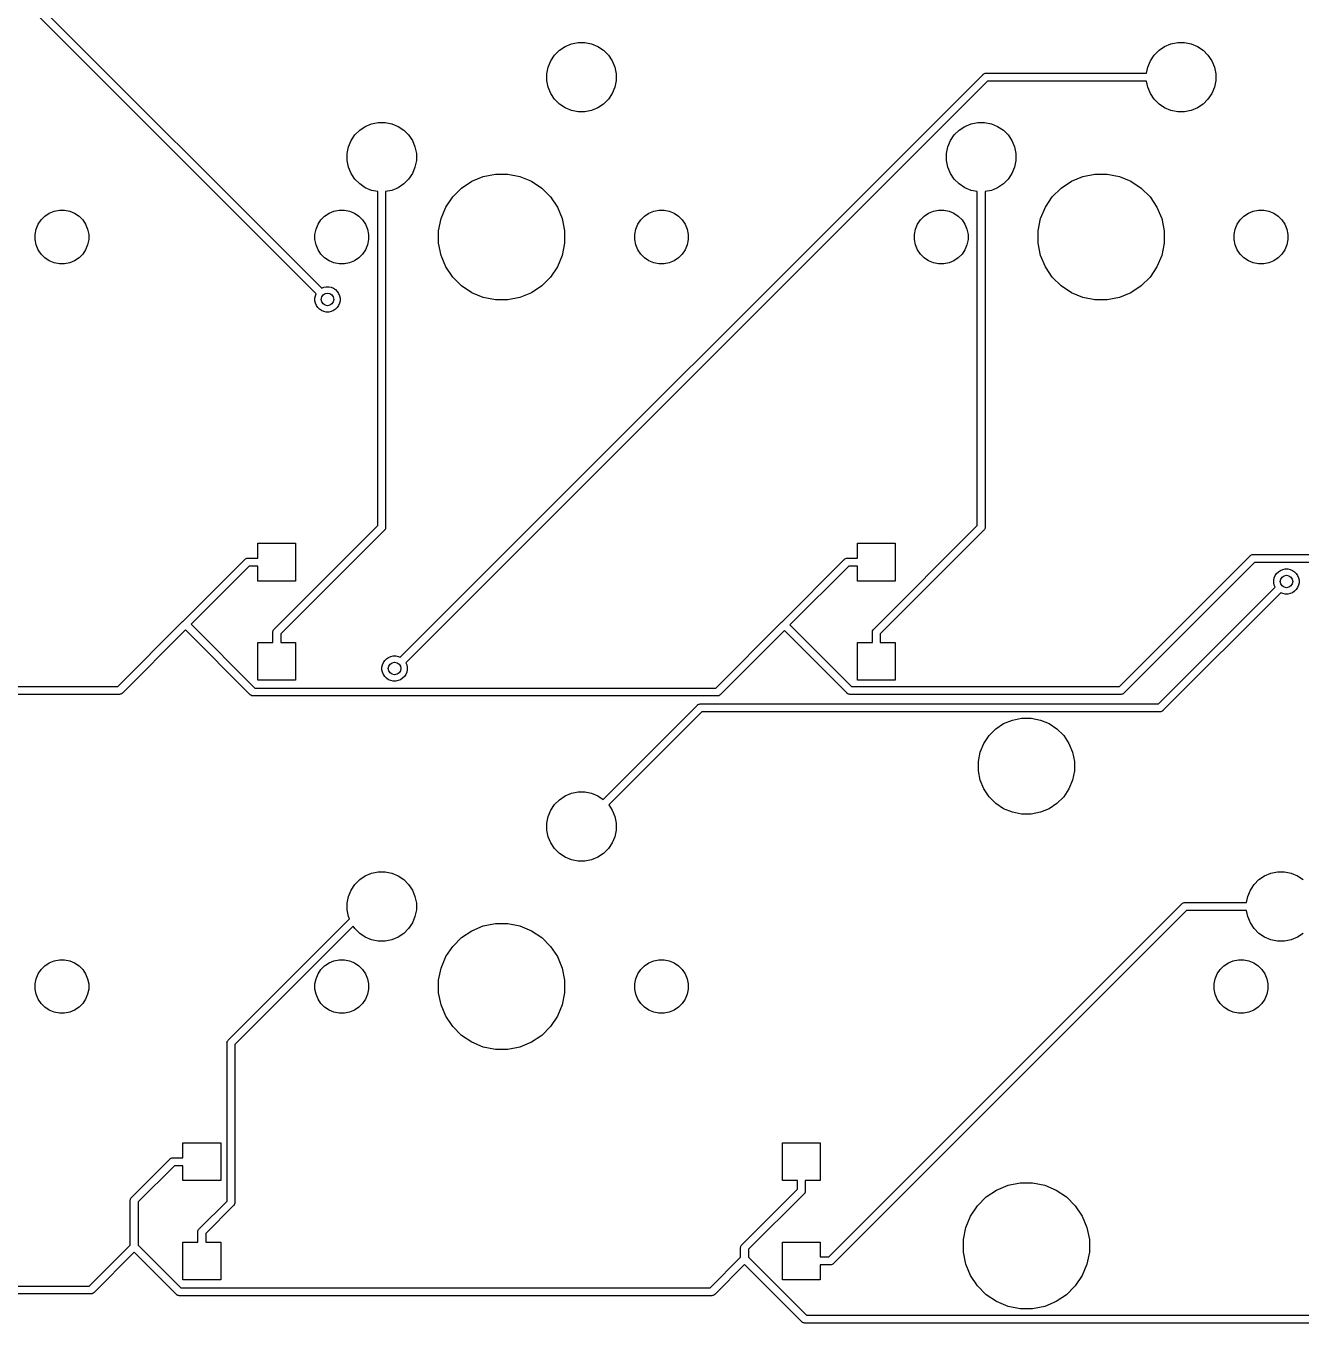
# Model space of a CAD drawing. Extents: x 0.4 to 23, y -16.1 to -0.4.
# Drawn here: x 10.186 to 11.781, y -2.859 to -1.236 of the extents above; entities that cross this region are included whole.
import ezdxf

# ---------------------------------------------------------------- set-up
doc = ezdxf.new("R2010")
doc.units = 0
doc.header["$MEASUREMENT"] = 0
doc.layers.add('BLACK', color=7, linetype='CONTINUOUS')

msp = doc.modelspace()

# ---------------------------------------------------------------- linework, layer by layer
at = {"layer": 'BLACK', "linetype": 'CONTINUOUS'}
for p, q in [((10.1602, -1.16789), (10.5563, -1.564)), ((10.5494, -1.57095), (10.1545, -1.17612)), ((10.8537, -1.26636), (10.8607, -1.26162)), ((10.8607, -1.26162), (10.8686, -1.25836)), ((10.8686, -1.25836), (10.877, -1.25669)), ((10.877, -1.25669), (10.8855, -1.25669)), ((10.8855, -1.25669), (10.8939, -1.25836)), ((10.8939, -1.25836), (10.9018, -1.26162)), ((10.9018, -1.26162), (10.9089, -1.26636)), ((11.6037, -1.26636), (11.6107, -1.26162)), ((11.6107, -1.26162), (11.6186, -1.25836)), ((11.6186, -1.25836), (11.627, -1.25669)), ((11.627, -1.25669), (11.6355, -1.25669)), ((11.6355, -1.25669), (11.6439, -1.25836)), ((11.6439, -1.25836), (11.6518, -1.26162)), ((11.6518, -1.26162), (11.6589, -1.26636)), ((10.8396, -1.28737), (10.8429, -1.27949)), ((10.8429, -1.27949), (10.8476, -1.27239)), ((10.8476, -1.27239), (10.8537, -1.26636)), ((10.9089, -1.26636), (10.9149, -1.27239)), ((10.9149, -1.27239), (10.9196, -1.27949)), ((10.9196, -1.27949), (10.9229, -1.28737)), ((11.5896, -1.28737), (11.5929, -1.27949)), ((11.5929, -1.27949), (11.5976, -1.27239)), ((11.5976, -1.27239), (11.6037, -1.26636)), ((11.6589, -1.26636), (11.6649, -1.27239)), ((11.6649, -1.27239), (11.6696, -1.27949)), ((11.6696, -1.27949), (11.6729, -1.28737)), ((10.6545, -2.02567), (11.3835, -1.29669)), ((10.838, -1.29573), (10.8396, -1.28737)), ((10.838, -1.30427), (10.838, -1.29573)), ((10.9229, -1.28737), (10.9246, -1.29573)), ((10.9246, -1.29573), (10.9246, -1.30427)), ((11.3835, -1.29669), (11.3836, -1.2965)), ((11.3836, -1.2965), (11.3838, -1.29635)), ((11.3838, -1.29635), (11.3844, -1.29589)), ((11.3844, -1.29589), (11.3852, -1.29543)), ((11.3852, -1.29543), (11.3862, -1.29515)), ((11.3862, -1.29515), (11.3869, -1.29508)), ((11.3869, -1.29508), (11.3871, -1.29506)), ((11.3869, -1.29508), (11.3869, -1.29508)), ((11.3871, -1.29506), (11.3874, -1.29508)), ((11.3874, -1.29508), (11.5881, -1.29508)), ((11.5881, -1.29508), (11.5896, -1.28737)), ((11.6729, -1.28737), (11.6746, -1.29573)), ((11.6746, -1.29573), (11.6746, -1.30427)), ((11.3892, -1.30492), (10.6614, -2.03263)), ((10.8396, -1.31263), (10.838, -1.30427)), ((10.8429, -1.32051), (10.8396, -1.31263)), ((10.9229, -1.31263), (10.9196, -1.32051)), ((10.9246, -1.30427), (10.9229, -1.31263)), ((11.5881, -1.30492), (11.3892, -1.30492)), ((11.5896, -1.31263), (11.5881, -1.30492)), ((11.5929, -1.32051), (11.5896, -1.31263)), ((11.6729, -1.31263), (11.6696, -1.32051)), ((11.6746, -1.30427), (11.6729, -1.31263)), ((10.8476, -1.32761), (10.8429, -1.32051)), ((10.8537, -1.33364), (10.8476, -1.32761)), ((10.9149, -1.32761), (10.9089, -1.33364)), ((10.9196, -1.32051), (10.9149, -1.32761)), ((11.5976, -1.32761), (11.5929, -1.32051)), ((11.6037, -1.33364), (11.5976, -1.32761)), ((11.6649, -1.32761), (11.6589, -1.33364)), ((11.6696, -1.32051), (11.6649, -1.32761)), ((10.8607, -1.33838), (10.8537, -1.33364)), ((10.8686, -1.34164), (10.8607, -1.33838)), ((10.877, -1.34331), (10.8686, -1.34164)), ((10.8855, -1.34331), (10.877, -1.34331)), ((10.8939, -1.34164), (10.8855, -1.34331)), ((10.9018, -1.33838), (10.8939, -1.34164)), ((10.9089, -1.33364), (10.9018, -1.33838)), ((11.6107, -1.33838), (11.6037, -1.33364)), ((11.6186, -1.34164), (11.6107, -1.33838)), ((11.627, -1.34331), (11.6186, -1.34164)), ((11.6355, -1.34331), (11.627, -1.34331)), ((11.6439, -1.34164), (11.6355, -1.34331)), ((11.6518, -1.33838), (11.6439, -1.34164)), ((11.6589, -1.33364), (11.6518, -1.33838)), ((10.6037, -1.36636), (10.6107, -1.36162)), ((10.6107, -1.36162), (10.6186, -1.35836)), ((10.6186, -1.35836), (10.627, -1.35669)), ((10.627, -1.35669), (10.6355, -1.35669)), ((10.6355, -1.35669), (10.6439, -1.35836)), ((10.6439, -1.35836), (10.6518, -1.36162)), ((10.6518, -1.36162), (10.6589, -1.36636)), ((11.3537, -1.36636), (11.3607, -1.36162)), ((11.3607, -1.36162), (11.3686, -1.35836)), ((11.3686, -1.35836), (11.377, -1.35669)), ((11.377, -1.35669), (11.3855, -1.35669)), ((11.3855, -1.35669), (11.3939, -1.35836)), ((11.3939, -1.35836), (11.4018, -1.36162)), ((11.4018, -1.36162), (11.4089, -1.36636)), ((10.5929, -1.37949), (10.5976, -1.37239)), ((10.5976, -1.37239), (10.6037, -1.36636)), ((10.6589, -1.36636), (10.6649, -1.37239)), ((10.6649, -1.37239), (10.6696, -1.37949)), ((11.3429, -1.37949), (11.3476, -1.37239)), ((11.3476, -1.37239), (11.3537, -1.36636)), ((11.4089, -1.36636), (11.4149, -1.37239)), ((11.4149, -1.37239), (11.4196, -1.37949)), ((10.588, -1.39573), (10.5896, -1.38737)), ((10.5896, -1.38737), (10.5929, -1.37949)), ((10.6696, -1.37949), (10.6729, -1.38737)), ((10.6729, -1.38737), (10.6746, -1.39573)), ((11.338, -1.39573), (11.3396, -1.38737)), ((11.3396, -1.38737), (11.3429, -1.37949)), ((11.4196, -1.37949), (11.4229, -1.38737)), ((11.4229, -1.38737), (11.4246, -1.39573)), ((10.588, -1.40427), (10.588, -1.39573)), ((10.5896, -1.41263), (10.588, -1.40427)), ((10.6746, -1.40427), (10.6729, -1.41263)), ((10.6746, -1.39573), (10.6746, -1.40427)), ((11.338, -1.40427), (11.338, -1.39573)), ((11.3396, -1.41263), (11.338, -1.40427)), ((11.4246, -1.40427), (11.4229, -1.41263)), ((11.4246, -1.39573), (11.4246, -1.40427)), ((10.5929, -1.42051), (10.5896, -1.41263)), ((10.5976, -1.42761), (10.5929, -1.42051)), ((10.6037, -1.43364), (10.5976, -1.42761)), ((10.6649, -1.42761), (10.6589, -1.43364)), ((10.6696, -1.42051), (10.6649, -1.42761)), ((10.6729, -1.41263), (10.6696, -1.42051)), ((10.744, -1.43022), (10.7583, -1.42429)), ((10.7583, -1.42429), (10.7735, -1.42126)), ((10.7735, -1.42126), (10.789, -1.42126)), ((10.789, -1.42126), (10.8042, -1.42429)), ((10.8042, -1.42429), (10.8186, -1.43022)), ((11.3429, -1.42051), (11.3396, -1.41263)), ((11.3476, -1.42761), (11.3429, -1.42051)), ((11.3537, -1.43364), (11.3476, -1.42761)), ((11.4149, -1.42761), (11.4089, -1.43364)), ((11.4196, -1.42051), (11.4149, -1.42761)), ((11.4229, -1.41263), (11.4196, -1.42051)), ((11.494, -1.43022), (11.5083, -1.42429)), ((11.5083, -1.42429), (11.5235, -1.42126)), ((11.5235, -1.42126), (11.539, -1.42126)), ((11.539, -1.42126), (11.5542, -1.42429)), ((11.5542, -1.42429), (11.5686, -1.43022)), ((10.6107, -1.43838), (10.6037, -1.43364)), ((10.6186, -1.44164), (10.6107, -1.43838)), ((10.6263, -1.44318), (10.6186, -1.44164)), ((10.6263, -1.86103), (10.6263, -1.44318)), ((10.6439, -1.44164), (10.6362, -1.44318)), ((10.6362, -1.44318), (10.6362, -1.86283)), ((10.6518, -1.43838), (10.6439, -1.44164)), ((10.6589, -1.43364), (10.6518, -1.43838)), ((10.7201, -1.44981), (10.7311, -1.43884)), ((10.7311, -1.43884), (10.744, -1.43022)), ((10.8186, -1.43022), (10.8315, -1.43884)), ((10.8315, -1.43884), (10.8424, -1.44981)), ((11.3607, -1.43838), (11.3537, -1.43364)), ((11.3686, -1.44164), (11.3607, -1.43838)), ((11.3763, -1.44318), (11.3686, -1.44164)), ((11.3763, -1.86103), (11.3763, -1.44318)), ((11.3939, -1.44164), (11.3862, -1.44318)), ((11.3862, -1.44318), (11.3862, -1.86283)), ((11.4018, -1.43838), (11.3939, -1.44164)), ((11.4089, -1.43364), (11.4018, -1.43838)), ((11.4701, -1.44981), (11.4811, -1.43884)), ((11.4811, -1.43884), (11.494, -1.43022)), ((11.5686, -1.43022), (11.5815, -1.43884)), ((11.5815, -1.43884), (11.5924, -1.44981)), ((10.7115, -1.4627), (10.7201, -1.44981)), ((10.8424, -1.44981), (10.851, -1.4627)), ((11.4615, -1.4627), (11.4701, -1.44981)), ((11.5924, -1.44981), (11.601, -1.4627)), ((10.2053, -1.47867), (10.2099, -1.47401)), ((10.2099, -1.47401), (10.2154, -1.47034)), ((10.2154, -1.47034), (10.2215, -1.46782)), ((10.2215, -1.46782), (10.228, -1.46654)), ((10.228, -1.46654), (10.2346, -1.46654)), ((10.2346, -1.46654), (10.241, -1.46782)), ((10.241, -1.46782), (10.2471, -1.47034)), ((10.2471, -1.47034), (10.2526, -1.47401)), ((10.2526, -1.47401), (10.2573, -1.47867)), ((10.5553, -1.47867), (10.5599, -1.47401)), ((10.5599, -1.47401), (10.5654, -1.47034)), ((10.5654, -1.47034), (10.5715, -1.46782)), ((10.5715, -1.46782), (10.578, -1.46654)), ((10.578, -1.46654), (10.5846, -1.46654)), ((10.5846, -1.46654), (10.591, -1.46782)), ((10.591, -1.46782), (10.5971, -1.47034)), ((10.5971, -1.47034), (10.6026, -1.47401)), ((10.6026, -1.47401), (10.6073, -1.47867)), ((10.7055, -1.47703), (10.7115, -1.4627)), ((10.851, -1.4627), (10.857, -1.47703)), ((10.9553, -1.47867), (10.9599, -1.47401)), ((10.9599, -1.47401), (10.9654, -1.47034)), ((10.9654, -1.47034), (10.9715, -1.46782)), ((10.9715, -1.46782), (10.978, -1.46654)), ((10.978, -1.46654), (10.9846, -1.46654)), ((10.9846, -1.46654), (10.991, -1.46782)), ((10.991, -1.46782), (10.9971, -1.47034)), ((10.9971, -1.47034), (11.0026, -1.47401)), ((11.0026, -1.47401), (11.0073, -1.47867)), ((11.3053, -1.47867), (11.3099, -1.47401)), ((11.3099, -1.47401), (11.3154, -1.47034)), ((11.3154, -1.47034), (11.3215, -1.46782)), ((11.3215, -1.46782), (11.328, -1.46654)), ((11.328, -1.46654), (11.3346, -1.46654)), ((11.3346, -1.46654), (11.341, -1.46782)), ((11.341, -1.46782), (11.3471, -1.47034)), ((11.3471, -1.47034), (11.3526, -1.47401)), ((11.3526, -1.47401), (11.3573, -1.47867)), ((11.4555, -1.47703), (11.4615, -1.4627)), ((11.601, -1.4627), (11.607, -1.47703)), ((11.7053, -1.47867), (11.7099, -1.47401)), ((11.7099, -1.47401), (11.7154, -1.47034)), ((11.7154, -1.47034), (11.7215, -1.46782)), ((11.7215, -1.46782), (11.728, -1.46654)), ((11.728, -1.46654), (11.7346, -1.46654)), ((11.7346, -1.46654), (11.741, -1.46782)), ((11.741, -1.46782), (11.7471, -1.47034)), ((11.7471, -1.47034), (11.7526, -1.47401)), ((11.7526, -1.47401), (11.7573, -1.47867)), ((10.1978, -1.4967), (10.1991, -1.49024)), ((10.1991, -1.49024), (10.2016, -1.48415)), ((10.2016, -1.48415), (10.2053, -1.47867)), ((10.2573, -1.47867), (10.2609, -1.48415)), ((10.2609, -1.48415), (10.2634, -1.49024)), ((10.2634, -1.49024), (10.2647, -1.4967)), ((10.5478, -1.4967), (10.5491, -1.49024)), ((10.5491, -1.49024), (10.5516, -1.48415)), ((10.5516, -1.48415), (10.5553, -1.47867)), ((10.6073, -1.47867), (10.6109, -1.48415)), ((10.6109, -1.48415), (10.6134, -1.49024)), ((10.6134, -1.49024), (10.6147, -1.4967)), ((10.7025, -1.49224), (10.7055, -1.47703)), ((10.7025, -1.50776), (10.7025, -1.49224)), ((10.857, -1.47703), (10.86, -1.49224)), ((10.86, -1.49224), (10.86, -1.50776)), ((10.9478, -1.4967), (10.9491, -1.49024)), ((10.9491, -1.49024), (10.9516, -1.48415)), ((10.9516, -1.48415), (10.9553, -1.47867)), ((11.0073, -1.47867), (11.0109, -1.48415)), ((11.0109, -1.48415), (11.0134, -1.49024)), ((11.0134, -1.49024), (11.0147, -1.4967)), ((11.2978, -1.4967), (11.2991, -1.49024)), ((11.2991, -1.49024), (11.3016, -1.48415)), ((11.3016, -1.48415), (11.3053, -1.47867)), ((11.3573, -1.47867), (11.3609, -1.48415)), ((11.3609, -1.48415), (11.3634, -1.49024)), ((11.3634, -1.49024), (11.3647, -1.4967)), ((11.4525, -1.49224), (11.4555, -1.47703)), ((11.4525, -1.50776), (11.4525, -1.49224)), ((11.607, -1.47703), (11.61, -1.49224)), ((11.61, -1.49224), (11.61, -1.50776)), ((11.6978, -1.4967), (11.6991, -1.49024)), ((11.6991, -1.49024), (11.7016, -1.48415)), ((11.7016, -1.48415), (11.7053, -1.47867)), ((11.7573, -1.47867), (11.7609, -1.48415)), ((11.7609, -1.48415), (11.7634, -1.49024)), ((11.7634, -1.49024), (11.7647, -1.4967)), ((10.1978, -1.5033), (10.1978, -1.4967)), ((10.1991, -1.50976), (10.1978, -1.5033)), ((10.2647, -1.5033), (10.2634, -1.50976)), ((10.2647, -1.4967), (10.2647, -1.5033)), ((10.5478, -1.5033), (10.5478, -1.4967)), ((10.5491, -1.50976), (10.5478, -1.5033)), ((10.6147, -1.5033), (10.6134, -1.50976)), ((10.6147, -1.4967), (10.6147, -1.5033)), ((10.7055, -1.52297), (10.7025, -1.50776)), ((10.86, -1.50776), (10.857, -1.52297)), ((10.9478, -1.5033), (10.9478, -1.4967)), ((10.9491, -1.50976), (10.9478, -1.5033)), ((11.0147, -1.5033), (11.0134, -1.50976)), ((11.0147, -1.4967), (11.0147, -1.5033)), ((11.2978, -1.5033), (11.2978, -1.4967)), ((11.2991, -1.50976), (11.2978, -1.5033)), ((11.3647, -1.5033), (11.3634, -1.50976)), ((11.3647, -1.4967), (11.3647, -1.5033)), ((11.4555, -1.52297), (11.4525, -1.50776)), ((11.61, -1.50776), (11.607, -1.52297)), ((11.6978, -1.5033), (11.6978, -1.4967)), ((11.6991, -1.50976), (11.6978, -1.5033)), ((11.7647, -1.5033), (11.7634, -1.50976)), ((11.7647, -1.4967), (11.7647, -1.5033)), ((10.2016, -1.51585), (10.1991, -1.50976)), ((10.2053, -1.52133), (10.2016, -1.51585)), ((10.2099, -1.52599), (10.2053, -1.52133)), ((10.2573, -1.52133), (10.2526, -1.52599)), ((10.2609, -1.51585), (10.2573, -1.52133)), ((10.2634, -1.50976), (10.2609, -1.51585)), ((10.5516, -1.51585), (10.5491, -1.50976)), ((10.5553, -1.52133), (10.5516, -1.51585)), ((10.5599, -1.52599), (10.5553, -1.52133)), ((10.6073, -1.52133), (10.6026, -1.52599)), ((10.6109, -1.51585), (10.6073, -1.52133)), ((10.6134, -1.50976), (10.6109, -1.51585)), ((10.7115, -1.5373), (10.7055, -1.52297)), ((10.857, -1.52297), (10.851, -1.5373)), ((10.9516, -1.51585), (10.9491, -1.50976)), ((10.9553, -1.52133), (10.9516, -1.51585)), ((10.9599, -1.52599), (10.9553, -1.52133)), ((11.0073, -1.52133), (11.0026, -1.52599)), ((11.0109, -1.51585), (11.0073, -1.52133)), ((11.0134, -1.50976), (11.0109, -1.51585)), ((11.3016, -1.51585), (11.2991, -1.50976)), ((11.3053, -1.52133), (11.3016, -1.51585)), ((11.3099, -1.52599), (11.3053, -1.52133)), ((11.3573, -1.52133), (11.3526, -1.52599)), ((11.3609, -1.51585), (11.3573, -1.52133)), ((11.3634, -1.50976), (11.3609, -1.51585)), ((11.4615, -1.5373), (11.4555, -1.52297)), ((11.607, -1.52297), (11.601, -1.5373)), ((11.7016, -1.51585), (11.6991, -1.50976)), ((11.7053, -1.52133), (11.7016, -1.51585)), ((11.7099, -1.52599), (11.7053, -1.52133)), ((11.7573, -1.52133), (11.7526, -1.52599)), ((11.7609, -1.51585), (11.7573, -1.52133)), ((11.7634, -1.50976), (11.7609, -1.51585)), ((10.2154, -1.52966), (10.2099, -1.52599)), ((10.2215, -1.53218), (10.2154, -1.52966)), ((10.228, -1.53346), (10.2215, -1.53218)), ((10.2346, -1.53346), (10.228, -1.53346)), ((10.241, -1.53218), (10.2346, -1.53346)), ((10.2471, -1.52966), (10.241, -1.53218)), ((10.2526, -1.52599), (10.2471, -1.52966)), ((10.5654, -1.52966), (10.5599, -1.52599)), ((10.5715, -1.53218), (10.5654, -1.52966)), ((10.578, -1.53346), (10.5715, -1.53218)), ((10.5846, -1.53346), (10.578, -1.53346)), ((10.591, -1.53218), (10.5846, -1.53346)), ((10.5971, -1.52966), (10.591, -1.53218)), ((10.6026, -1.52599), (10.5971, -1.52966)), ((10.7201, -1.55019), (10.7115, -1.5373)), ((10.851, -1.5373), (10.8424, -1.55019)), ((10.9654, -1.52966), (10.9599, -1.52599)), ((10.9715, -1.53218), (10.9654, -1.52966)), ((10.978, -1.53346), (10.9715, -1.53218)), ((10.9846, -1.53346), (10.978, -1.53346)), ((10.991, -1.53218), (10.9846, -1.53346)), ((10.9971, -1.52966), (10.991, -1.53218)), ((11.0026, -1.52599), (10.9971, -1.52966)), ((11.3154, -1.52966), (11.3099, -1.52599)), ((11.3215, -1.53218), (11.3154, -1.52966)), ((11.328, -1.53346), (11.3215, -1.53218)), ((11.3346, -1.53346), (11.328, -1.53346)), ((11.341, -1.53218), (11.3346, -1.53346)), ((11.3471, -1.52966), (11.341, -1.53218)), ((11.3526, -1.52599), (11.3471, -1.52966)), ((11.4701, -1.55019), (11.4615, -1.5373)), ((11.601, -1.5373), (11.5924, -1.55019)), ((11.7154, -1.52966), (11.7099, -1.52599)), ((11.7215, -1.53218), (11.7154, -1.52966)), ((11.728, -1.53346), (11.7215, -1.53218)), ((11.7346, -1.53346), (11.728, -1.53346)), ((11.741, -1.53218), (11.7346, -1.53346)), ((11.7471, -1.52966), (11.741, -1.53218)), ((11.7526, -1.52599), (11.7471, -1.52966)), ((10.7311, -1.56116), (10.7201, -1.55019)), ((10.8424, -1.55019), (10.8315, -1.56116)), ((11.4811, -1.56116), (11.4701, -1.55019)), ((11.5924, -1.55019), (11.5815, -1.56116)), ((10.5477, -1.57654), (10.5483, -1.57349)), ((10.5483, -1.57349), (10.5494, -1.57095)), ((10.5563, -1.564), (10.5589, -1.56294)), ((10.5589, -1.56294), (10.5619, -1.56234)), ((10.5619, -1.56234), (10.565, -1.56234)), ((10.565, -1.56234), (10.568, -1.56294)), ((10.568, -1.56294), (10.5709, -1.56413)), ((10.5709, -1.56413), (10.5735, -1.56585)), ((10.5735, -1.56585), (10.5757, -1.56805)), ((10.5757, -1.56805), (10.5774, -1.57063)), ((10.5774, -1.57063), (10.5786, -1.57349)), ((10.5786, -1.57349), (10.5792, -1.57654)), ((10.744, -1.56978), (10.7311, -1.56116)), ((10.7583, -1.57571), (10.744, -1.56978)), ((10.8186, -1.56978), (10.8042, -1.57571)), ((10.8315, -1.56116), (10.8186, -1.56978)), ((11.494, -1.56978), (11.4811, -1.56116)), ((11.5083, -1.57571), (11.494, -1.56978)), ((11.5686, -1.56978), (11.5542, -1.57571)), ((11.5815, -1.56116), (11.5686, -1.56978)), ((10.5477, -1.57964), (10.5477, -1.57654)), ((10.5483, -1.58268), (10.5477, -1.57964)), ((10.5495, -1.58555), (10.5483, -1.58268)), ((10.5512, -1.58813), (10.5495, -1.58555)), ((10.5534, -1.59032), (10.5512, -1.58813)), ((10.5757, -1.58813), (10.5735, -1.59032)), ((10.5774, -1.58555), (10.5757, -1.58813)), ((10.5786, -1.58268), (10.5774, -1.58555)), ((10.5792, -1.57964), (10.5786, -1.58268)), ((10.5792, -1.57654), (10.5792, -1.57964)), ((10.7735, -1.57874), (10.7583, -1.57571)), ((10.789, -1.57874), (10.7735, -1.57874)), ((10.8042, -1.57571), (10.789, -1.57874)), ((11.5235, -1.57874), (11.5083, -1.57571)), ((11.539, -1.57874), (11.5235, -1.57874)), ((11.5542, -1.57571), (11.539, -1.57874)), ((10.556, -1.59204), (10.5534, -1.59032)), ((10.5589, -1.59323), (10.556, -1.59204)), ((10.5619, -1.59383), (10.5589, -1.59323)), ((10.565, -1.59383), (10.5619, -1.59383)), ((10.568, -1.59323), (10.565, -1.59383)), ((10.5709, -1.59204), (10.568, -1.59323)), ((10.5735, -1.59032), (10.5709, -1.59204)), ((10.4967, -1.99068), (10.6263, -1.86103)), ((10.6354, -1.86581), (10.6349, -1.86638)), ((10.6358, -1.86496), (10.6354, -1.86581)), ((10.6359, -1.86487), (10.6358, -1.86496)), ((10.6361, -1.86403), (10.6359, -1.86487)), ((10.6362, -1.86331), (10.6361, -1.86403)), ((10.6362, -1.86283), (10.6362, -1.86307)), ((10.6362, -1.86307), (10.6362, -1.86331)), ((10.6362, -1.86331), (10.6362, -1.86331)), ((11.2467, -1.99068), (11.3763, -1.86103)), ((11.3854, -1.86581), (11.3849, -1.86638)), ((11.3858, -1.86496), (11.3854, -1.86581)), ((11.3859, -1.86487), (11.3858, -1.86496)), ((11.3861, -1.86403), (11.3859, -1.86487)), ((11.3862, -1.86331), (11.3861, -1.86403)), ((11.3862, -1.86283), (11.3862, -1.86307)), ((11.3862, -1.86307), (11.3862, -1.86331)), ((11.3862, -1.86331), (11.3862, -1.86331)), ((10.6346, -1.86672), (10.5049, -1.99637)), ((10.6348, -1.86656), (10.6346, -1.86672)), ((10.6349, -1.86638), (10.6348, -1.86656)), ((11.3846, -1.86672), (11.2549, -1.99637)), ((11.3848, -1.86656), (11.3846, -1.86672)), ((11.3849, -1.86638), (11.3848, -1.86656)), ((10.4764, -1.90182), (10.4764, -1.88312)), ((10.4764, -1.88312), (10.5236, -1.88312)), ((10.5236, -1.88312), (10.5236, -1.93036)), ((11.2264, -1.90182), (11.2264, -1.88312)), ((11.2264, -1.88312), (11.2736, -1.88312)), ((11.2736, -1.88312), (11.2736, -1.93036)), ((11.7179, -1.8984), (11.7185, -1.89794)), ((11.7185, -1.89794), (11.7194, -1.89748)), ((11.7185, -1.89794), (11.7185, -1.89794)), ((11.7185, -1.89794), (11.7185, -1.89794)), ((11.7194, -1.89748), (11.7203, -1.8972)), ((11.7203, -1.8972), (11.721, -1.89713)), ((11.721, -1.89713), (11.7212, -1.8971)), ((11.721, -1.89713), (11.721, -1.89713)), ((11.7212, -1.8971), (11.7215, -1.89713)), ((11.7215, -1.89713), (11.9586, -1.89713)), ((10.3825, -1.98081), (10.4599, -1.90343)), ((10.4656, -1.91166), (10.3928, -1.98446)), ((10.4599, -1.90343), (10.4601, -1.90324)), ((10.4601, -1.90324), (10.4603, -1.90309)), ((10.4603, -1.90309), (10.4608, -1.90263)), ((10.4603, -1.90309), (10.4603, -1.90309)), ((10.4608, -1.90263), (10.4617, -1.90217)), ((10.4617, -1.90217), (10.4626, -1.90189)), ((10.4626, -1.90189), (10.4633, -1.90182)), ((10.4633, -1.90182), (10.4636, -1.9018)), ((10.4633, -1.90182), (10.4633, -1.90182)), ((10.4636, -1.9018), (10.4638, -1.90182)), ((10.4638, -1.90182), (10.4764, -1.90182)), ((10.4764, -1.91166), (10.4656, -1.91166)), ((10.4764, -1.93036), (10.4764, -1.91166)), ((11.1318, -1.9816), (11.2099, -1.90343)), ((11.2156, -1.91166), (11.142, -1.98525)), ((11.2099, -1.90343), (11.2101, -1.90324)), ((11.2101, -1.90324), (11.2103, -1.90309)), ((11.2103, -1.90309), (11.2108, -1.90263)), ((11.2103, -1.90309), (11.2103, -1.90309)), ((11.2108, -1.90263), (11.2117, -1.90217)), ((11.2108, -1.90263), (11.2108, -1.90263)), ((11.2108, -1.90263), (11.2108, -1.90263)), ((11.2117, -1.90217), (11.2126, -1.90189)), ((11.2126, -1.90189), (11.2133, -1.90182)), ((11.2133, -1.90182), (11.2136, -1.9018)), ((11.2133, -1.90182), (11.2133, -1.90182)), ((11.2136, -1.9018), (11.2138, -1.90182)), ((11.2138, -1.90182), (11.2264, -1.90182)), ((11.2264, -1.91166), (11.2156, -1.91166)), ((11.2264, -1.93036), (11.2264, -1.91166)), ((11.5541, -2.06227), (11.7176, -1.89874)), ((11.7233, -1.90697), (11.5598, -2.0705)), ((11.7176, -1.89874), (11.7178, -1.89855)), ((11.7178, -1.89855), (11.7179, -1.8984)), ((11.7179, -1.8984), (11.7179, -1.8984)), ((11.9568, -1.90697), (11.7233, -1.90697)), ((10.5236, -1.93036), (10.4764, -1.93036)), ((11.2736, -1.93036), (11.2264, -1.93036)), ((11.7473, -1.92941), (11.7479, -1.92637)), ((11.7473, -1.93252), (11.7473, -1.92941)), ((11.7479, -1.92637), (11.7491, -1.92351)), ((11.7491, -1.92351), (11.7508, -1.92093)), ((11.7508, -1.92093), (11.753, -1.91873)), ((11.753, -1.91873), (11.7556, -1.91701)), ((11.7556, -1.91701), (11.7585, -1.91582)), ((11.7585, -1.91582), (11.7615, -1.91522)), ((11.7615, -1.91522), (11.7646, -1.91522)), ((11.7646, -1.91522), (11.7677, -1.91582)), ((11.7677, -1.91582), (11.7705, -1.91701)), ((11.7705, -1.91701), (11.7731, -1.91873)), ((11.7731, -1.91873), (11.7753, -1.92093)), ((11.7753, -1.92093), (11.777, -1.92351)), ((11.777, -1.92351), (11.7782, -1.92637)), ((11.7782, -1.92637), (11.7788, -1.92941)), ((11.7788, -1.92941), (11.7788, -1.93252)), ((11.6029, -2.08414), (11.749, -1.9381)), ((11.7559, -1.94506), (11.6086, -2.09237)), ((11.7479, -1.93556), (11.7473, -1.93252)), ((11.749, -1.9381), (11.7479, -1.93556)), ((11.7585, -1.94611), (11.7559, -1.94506)), ((11.7615, -1.94671), (11.7585, -1.94611)), ((11.7646, -1.94671), (11.7615, -1.94671)), ((11.7677, -1.94611), (11.7646, -1.94671)), ((11.7705, -1.94492), (11.7677, -1.94611)), ((11.7731, -1.9432), (11.7705, -1.94492)), ((11.7753, -1.941), (11.7731, -1.9432)), ((11.777, -1.93842), (11.7753, -1.941)), ((11.7782, -1.93556), (11.777, -1.93842)), ((11.7788, -1.93252), (11.7782, -1.93556)), ((10.3011, -2.06227), (10.3822, -1.98115)), ((10.3859, -1.99142), (10.3068, -2.0705)), ((10.3822, -1.98115), (10.3824, -1.98096)), ((10.3824, -1.98096), (10.3825, -1.98081)), ((10.3825, -1.98081), (10.3825, -1.98081)), ((10.3825, -1.98081), (10.3825, -1.98081)), ((10.4669, -2.07251), (10.3859, -1.99142)), ((10.3928, -1.98446), (10.4726, -2.06428)), ((10.4951, -1.99433), (10.4952, -1.99336)), ((10.4951, -1.99457), (10.4951, -1.99433)), ((10.4951, -2.00713), (10.4951, -1.99457)), ((10.4952, -1.99336), (10.4954, -1.99243)), ((10.4954, -1.99243), (10.4959, -1.99158)), ((10.4959, -1.99158), (10.4963, -1.99102)), ((10.4963, -1.99102), (10.4965, -1.99083)), ((10.4963, -1.99102), (10.4963, -1.99102)), ((10.4965, -1.99083), (10.4967, -1.99068)), ((11.0491, -2.06428), (11.1314, -1.98194)), ((11.1351, -1.99221), (11.0548, -2.07251)), ((11.1314, -1.98194), (11.1316, -1.98175)), ((11.1316, -1.98175), (11.1318, -1.9816)), ((11.1318, -1.9816), (11.1318, -1.9816)), ((11.1318, -1.9816), (11.1318, -1.9816)), ((11.2134, -2.0705), (11.1351, -1.99221)), ((11.142, -1.98525), (11.219, -2.06227)), ((11.2451, -1.99336), (11.2454, -1.99243)), ((11.2451, -1.99433), (11.2451, -1.99336)), ((11.2451, -1.99457), (11.2451, -1.99433)), ((11.2451, -2.00713), (11.2451, -1.99457)), ((11.2454, -1.99243), (11.2459, -1.99158)), ((11.2459, -1.99158), (11.2463, -1.99102)), ((11.2463, -1.99102), (11.2465, -1.99083)), ((11.2463, -1.99102), (11.2463, -1.99102)), ((11.2465, -1.99083), (11.2467, -1.99068)), ((10.4764, -2.05438), (10.4764, -2.00713)), ((10.4764, -2.00713), (10.4951, -2.00713)), ((10.5049, -1.99637), (10.5049, -2.00713)), ((10.5049, -2.00713), (10.5236, -2.00713)), ((10.5236, -2.00713), (10.5236, -2.05438)), ((11.2264, -2.05438), (11.2264, -2.00713)), ((11.2264, -2.00713), (11.2451, -2.00713)), ((11.2549, -1.99637), (11.2549, -2.00713)), ((11.2549, -2.00713), (11.2736, -2.00713)), ((11.2736, -2.00713), (11.2736, -2.05438)), ((10.6351, -2.02973), (10.6373, -2.02753)), ((10.6373, -2.02753), (10.6399, -2.02581)), ((10.6399, -2.02581), (10.6428, -2.02462)), ((10.6428, -2.02462), (10.6458, -2.02402)), ((10.6458, -2.02402), (10.6489, -2.02402)), ((10.6489, -2.02402), (10.6519, -2.02462)), ((10.6519, -2.02462), (10.6545, -2.02567)), ((10.6316, -2.03821), (10.6322, -2.03517)), ((10.6316, -2.04131), (10.6316, -2.03821)), ((10.6322, -2.04436), (10.6316, -2.04131)), ((10.6322, -2.03517), (10.6334, -2.0323)), ((10.6334, -2.04722), (10.6322, -2.04436)), ((10.6334, -2.0323), (10.6351, -2.02973)), ((10.6625, -2.04436), (10.6613, -2.04722)), ((10.6614, -2.03263), (10.6625, -2.03517)), ((10.6625, -2.03517), (10.6631, -2.03821)), ((10.6631, -2.04131), (10.6625, -2.04436)), ((10.6631, -2.03821), (10.6631, -2.04131)), ((10.5236, -2.05438), (10.4764, -2.05438)), ((10.6351, -2.0498), (10.6334, -2.04722)), ((10.6373, -2.052), (10.6351, -2.0498)), ((10.6399, -2.05372), (10.6373, -2.052)), ((10.6428, -2.05491), (10.6399, -2.05372)), ((10.6458, -2.05551), (10.6428, -2.05491)), ((10.6489, -2.05551), (10.6458, -2.05551)), ((10.6519, -2.05491), (10.6489, -2.05551)), ((10.6548, -2.05372), (10.6519, -2.05491)), ((10.6574, -2.052), (10.6548, -2.05372)), ((10.6596, -2.0498), (10.6574, -2.052)), ((10.6613, -2.04722), (10.6596, -2.0498)), ((11.2736, -2.05438), (11.2264, -2.05438)), ((10.3029, -2.07211), (9.71825, -2.07211)), ((9.72005, -2.06227), (10.3011, -2.06227)), ((10.3031, -2.07213), (10.3029, -2.07211)), ((10.3034, -2.07211), (10.3031, -2.07213)), ((10.3041, -2.07204), (10.3034, -2.07211)), ((10.3034, -2.07211), (10.3034, -2.07211)), ((10.305, -2.07176), (10.3041, -2.07204)), ((10.3059, -2.0713), (10.305, -2.07176)), ((10.3066, -2.07069), (10.3059, -2.0713)), ((10.3068, -2.0705), (10.3066, -2.07069)), ((10.4671, -2.07269), (10.4669, -2.07251)), ((10.4673, -2.07285), (10.4671, -2.07269)), ((10.4677, -2.07323), (10.4673, -2.07285)), ((10.4673, -2.07285), (10.4673, -2.07285)), ((10.4678, -2.07331), (10.4677, -2.07323)), ((10.4687, -2.07377), (10.4678, -2.07331)), ((10.4696, -2.07405), (10.4687, -2.07377)), ((10.4704, -2.07412), (10.4696, -2.07405)), ((10.4706, -2.07414), (10.4704, -2.07412)), ((10.4704, -2.07412), (10.4704, -2.07412)), ((10.4708, -2.07412), (10.4706, -2.07414)), ((11.0509, -2.07412), (10.4708, -2.07412)), ((10.4726, -2.06428), (11.0491, -2.06428)), ((11.0511, -2.07414), (11.0509, -2.07412)), ((11.0514, -2.07412), (11.0511, -2.07414)), ((11.0521, -2.07405), (11.0514, -2.07412)), ((11.0514, -2.07412), (11.0514, -2.07412)), ((11.053, -2.07377), (11.0521, -2.07405)), ((11.0539, -2.07331), (11.053, -2.07377)), ((11.0546, -2.07269), (11.0539, -2.07331)), ((11.0548, -2.07251), (11.0546, -2.07269)), ((11.2135, -2.07069), (11.2134, -2.0705)), ((11.2137, -2.07084), (11.2135, -2.07069)), ((11.2143, -2.0713), (11.2137, -2.07084)), ((11.2137, -2.07084), (11.2137, -2.07084)), ((11.2151, -2.07176), (11.2143, -2.0713)), ((11.216, -2.07204), (11.2151, -2.07176)), ((11.2151, -2.07176), (11.2151, -2.07176)), ((11.2168, -2.07211), (11.216, -2.07204)), ((11.217, -2.07213), (11.2168, -2.07211)), ((11.2168, -2.07211), (11.2168, -2.07211)), ((11.2172, -2.07211), (11.217, -2.07213)), ((11.5559, -2.07211), (11.2172, -2.07211)), ((11.219, -2.06227), (11.5541, -2.06227)), ((11.5561, -2.07213), (11.5559, -2.07211)), ((11.5563, -2.07211), (11.5561, -2.07213)), ((11.5571, -2.07204), (11.5563, -2.07211)), ((11.5563, -2.07211), (11.5563, -2.07211)), ((11.558, -2.07176), (11.5571, -2.07204)), ((11.5589, -2.0713), (11.558, -2.07176)), ((11.5596, -2.07069), (11.5589, -2.0713)), ((11.5598, -2.0705), (11.5596, -2.07069)), ((10.9083, -2.20349), (11.0261, -2.08575)), ((11.0261, -2.08575), (11.0262, -2.08556)), ((11.0262, -2.08556), (11.0264, -2.08538)), ((11.0264, -2.08538), (11.027, -2.08495)), ((11.027, -2.08495), (11.0278, -2.08449)), ((11.0278, -2.08449), (11.0287, -2.08421)), ((11.0287, -2.08421), (11.0295, -2.08414)), ((11.0295, -2.08414), (11.0297, -2.08411)), ((11.0295, -2.08414), (11.0295, -2.08414)), ((11.0297, -2.08411), (11.0299, -2.08414)), ((11.0299, -2.08414), (11.6029, -2.08414)), ((11.6085, -2.09256), (11.6077, -2.09317)), ((11.6086, -2.09237), (11.6085, -2.09256)), ((11.0317, -2.09398), (10.9153, -2.21045)), ((11.6047, -2.09398), (11.0317, -2.09398)), ((11.3995, -2.11527), (11.4093, -2.1087)), ((11.4093, -2.1087), (11.4202, -2.10418)), ((11.4202, -2.10418), (11.4318, -2.10187)), ((11.4318, -2.10187), (11.4437, -2.10187)), ((11.4437, -2.10187), (11.4553, -2.10418)), ((11.4553, -2.10418), (11.4662, -2.1087)), ((11.4662, -2.1087), (11.476, -2.11527)), ((11.605, -2.094), (11.6047, -2.09398)), ((11.6052, -2.09398), (11.605, -2.094)), ((11.6059, -2.09391), (11.6052, -2.09398)), ((11.6052, -2.09398), (11.6052, -2.09398)), ((11.6069, -2.09363), (11.6059, -2.09391)), ((11.6077, -2.09317), (11.6069, -2.09363)), ((11.3845, -2.13347), (11.3911, -2.12364)), ((11.3911, -2.12364), (11.3995, -2.11527)), ((11.476, -2.11527), (11.4844, -2.12364)), ((11.4844, -2.12364), (11.491, -2.13347)), ((11.38, -2.1444), (11.3845, -2.13347)), ((11.491, -2.13347), (11.4955, -2.1444)), ((11.3777, -2.156), (11.38, -2.1444)), ((11.3777, -2.16782), (11.3777, -2.156)), ((11.4955, -2.1444), (11.4978, -2.156)), ((11.4978, -2.156), (11.4978, -2.16782)), ((11.38, -2.17942), (11.3777, -2.16782)), ((11.4978, -2.16782), (11.4955, -2.17942)), ((11.3845, -2.19035), (11.38, -2.17942)), ((11.3911, -2.20018), (11.3845, -2.19035)), ((11.491, -2.19035), (11.4844, -2.20018)), ((11.4955, -2.17942), (11.491, -2.19035)), ((10.8476, -2.20989), (10.8537, -2.20386)), ((10.8537, -2.20386), (10.8607, -2.19912)), ((10.8607, -2.19912), (10.8686, -2.19586)), ((10.8686, -2.19586), (10.877, -2.19419)), ((10.877, -2.19419), (10.8855, -2.19419)), ((10.8855, -2.19419), (10.8939, -2.19586)), ((10.8939, -2.19586), (10.9018, -2.19912)), ((10.9018, -2.19912), (10.9083, -2.20349)), ((11.3995, -2.20855), (11.3911, -2.20018)), ((11.4844, -2.20018), (11.476, -2.20855)), ((10.8396, -2.22487), (10.8429, -2.21699)), ((10.8429, -2.21699), (10.8476, -2.20989)), ((10.9153, -2.21045), (10.9196, -2.21699)), ((10.9196, -2.21699), (10.9229, -2.22487)), ((11.4093, -2.21512), (11.3995, -2.20855)), ((11.4202, -2.21964), (11.4093, -2.21512)), ((11.4318, -2.22195), (11.4202, -2.21964)), ((11.4437, -2.22195), (11.4318, -2.22195)), ((11.4553, -2.21964), (11.4437, -2.22195)), ((11.4662, -2.21512), (11.4553, -2.21964)), ((11.476, -2.20855), (11.4662, -2.21512)), ((10.838, -2.23323), (10.8396, -2.22487)), ((10.838, -2.24177), (10.838, -2.23323)), ((10.9229, -2.22487), (10.9246, -2.23323)), ((10.9246, -2.23323), (10.9246, -2.24177)), ((10.8396, -2.25013), (10.838, -2.24177)), ((10.8429, -2.25801), (10.8396, -2.25013)), ((10.9229, -2.25013), (10.9196, -2.25801)), ((10.9246, -2.24177), (10.9229, -2.25013)), ((10.8476, -2.26511), (10.8429, -2.25801)), ((10.8537, -2.27114), (10.8476, -2.26511)), ((10.8607, -2.27588), (10.8537, -2.27114)), ((10.9089, -2.27114), (10.9018, -2.27588)), ((10.9149, -2.26511), (10.9089, -2.27114)), ((10.9196, -2.25801), (10.9149, -2.26511)), ((10.8686, -2.27914), (10.8607, -2.27588)), ((10.877, -2.28081), (10.8686, -2.27914)), ((10.8855, -2.28081), (10.877, -2.28081)), ((10.8939, -2.27914), (10.8855, -2.28081)), ((10.9018, -2.27588), (10.8939, -2.27914)), ((10.5976, -2.30989), (10.6037, -2.30386)), ((10.6037, -2.30386), (10.6107, -2.29912)), ((10.6107, -2.29912), (10.6186, -2.29586)), ((10.6186, -2.29586), (10.627, -2.29419)), ((10.627, -2.29419), (10.6355, -2.29419)), ((10.6355, -2.29419), (10.6439, -2.29586)), ((10.6439, -2.29586), (10.6518, -2.29912)), ((10.6518, -2.29912), (10.6589, -2.30386)), ((10.6589, -2.30386), (10.6649, -2.30989)), ((11.7226, -2.30989), (11.7287, -2.30386)), ((11.7287, -2.30386), (11.7357, -2.29912)), ((11.7357, -2.29912), (11.7436, -2.29586)), ((11.7436, -2.29586), (11.752, -2.29419)), ((11.752, -2.29419), (11.7605, -2.29419)), ((11.7605, -2.29419), (11.7689, -2.29586)), ((11.7689, -2.29586), (11.7768, -2.29912)), ((11.7768, -2.29912), (11.7839, -2.30386)), ((10.5896, -2.32487), (10.5929, -2.31699)), ((10.5929, -2.31699), (10.5976, -2.30989)), ((10.6649, -2.30989), (10.6696, -2.31699)), ((10.6696, -2.31699), (10.6729, -2.32487)), ((11.7146, -2.32487), (11.7179, -2.31699)), ((11.7179, -2.31699), (11.7226, -2.30989)), ((10.588, -2.33323), (10.5896, -2.32487)), ((10.588, -2.34177), (10.588, -2.33323)), ((10.6729, -2.32487), (10.6746, -2.33323)), ((10.6746, -2.33323), (10.6746, -2.34177)), ((11.1907, -2.77583), (11.6323, -2.33419)), ((11.6323, -2.33419), (11.6324, -2.334)), ((11.6324, -2.334), (11.6326, -2.33385)), ((11.6326, -2.33385), (11.6332, -2.33339)), ((11.6326, -2.33385), (11.6326, -2.33385)), ((11.6332, -2.33339), (11.6341, -2.33293)), ((11.6332, -2.33339), (11.6332, -2.33339)), ((11.6332, -2.33339), (11.6332, -2.33339)), ((11.6341, -2.33293), (11.635, -2.33265)), ((11.635, -2.33265), (11.6357, -2.33258)), ((11.6357, -2.33258), (11.6359, -2.33256)), ((11.6357, -2.33258), (11.6357, -2.33258)), ((11.6359, -2.33256), (11.6362, -2.33258)), ((11.6362, -2.33258), (11.7131, -2.33258)), ((11.7131, -2.33258), (11.7146, -2.32487)), ((10.5896, -2.35013), (10.588, -2.34177)), ((10.5908, -2.353), (10.5896, -2.35013)), ((10.6729, -2.35013), (10.6696, -2.35801)), ((10.6746, -2.34177), (10.6729, -2.35013)), ((11.638, -2.34242), (11.1963, -2.78406)), ((11.7131, -2.34242), (11.638, -2.34242)), ((11.7146, -2.35013), (11.7131, -2.34242)), ((11.7179, -2.35801), (11.7146, -2.35013)), ((10.4394, -2.50442), (10.5908, -2.353)), ((10.5956, -2.36211), (10.4476, -2.51011)), ((10.5976, -2.36511), (10.5956, -2.36211)), ((10.6037, -2.37114), (10.5976, -2.36511)), ((10.6649, -2.36511), (10.6589, -2.37114)), ((10.6696, -2.35801), (10.6649, -2.36511)), ((10.7311, -2.37634), (10.744, -2.36772)), ((10.744, -2.36772), (10.7583, -2.36179)), ((10.7583, -2.36179), (10.7735, -2.35876)), ((10.7735, -2.35876), (10.789, -2.35876)), ((10.789, -2.35876), (10.8042, -2.36179)), ((10.8042, -2.36179), (10.8186, -2.36772)), ((10.8186, -2.36772), (10.8315, -2.37634)), ((11.7226, -2.36511), (11.7179, -2.35801)), ((11.7287, -2.37114), (11.7226, -2.36511)), ((10.6107, -2.37588), (10.6037, -2.37114)), ((10.6186, -2.37914), (10.6107, -2.37588)), ((10.627, -2.38081), (10.6186, -2.37914)), ((10.6355, -2.38081), (10.627, -2.38081)), ((10.6439, -2.37914), (10.6355, -2.38081)), ((10.6518, -2.37588), (10.6439, -2.37914)), ((10.6589, -2.37114), (10.6518, -2.37588)), ((10.7201, -2.38731), (10.7311, -2.37634)), ((10.8315, -2.37634), (10.8424, -2.38731)), ((11.7357, -2.37588), (11.7287, -2.37114)), ((11.7436, -2.37914), (11.7357, -2.37588)), ((11.752, -2.38081), (11.7436, -2.37914)), ((11.7605, -2.38081), (11.752, -2.38081)), ((11.7689, -2.37914), (11.7605, -2.38081)), ((11.7768, -2.37588), (11.7689, -2.37914)), ((11.7839, -2.37114), (11.7768, -2.37588)), ((10.7055, -2.41453), (10.7115, -2.4002)), ((10.7115, -2.4002), (10.7201, -2.38731)), ((10.8424, -2.38731), (10.851, -2.4002)), ((10.851, -2.4002), (10.857, -2.41453)), ((10.2016, -2.42165), (10.2053, -2.41617)), ((10.2053, -2.41617), (10.2099, -2.41151)), ((10.2099, -2.41151), (10.2154, -2.40784)), ((10.2154, -2.40784), (10.2215, -2.40532)), ((10.2215, -2.40532), (10.228, -2.40404)), ((10.228, -2.40404), (10.2346, -2.40404)), ((10.2346, -2.40404), (10.241, -2.40532)), ((10.241, -2.40532), (10.2471, -2.40784)), ((10.2471, -2.40784), (10.2526, -2.41151)), ((10.2526, -2.41151), (10.2573, -2.41617)), ((10.2573, -2.41617), (10.2609, -2.42165)), ((10.5516, -2.42165), (10.5553, -2.41617)), ((10.5553, -2.41617), (10.5599, -2.41151)), ((10.5599, -2.41151), (10.5654, -2.40784)), ((10.5654, -2.40784), (10.5715, -2.40532)), ((10.5715, -2.40532), (10.578, -2.40404)), ((10.578, -2.40404), (10.5846, -2.40404)), ((10.5846, -2.40404), (10.591, -2.40532)), ((10.591, -2.40532), (10.5971, -2.40784)), ((10.5971, -2.40784), (10.6026, -2.41151)), ((10.6026, -2.41151), (10.6073, -2.41617)), ((10.6073, -2.41617), (10.6109, -2.42165)), ((10.7025, -2.42974), (10.7055, -2.41453)), ((10.857, -2.41453), (10.86, -2.42974)), ((10.9516, -2.42165), (10.9553, -2.41617)), ((10.9553, -2.41617), (10.9599, -2.41151)), ((10.9599, -2.41151), (10.9654, -2.40784)), ((10.9654, -2.40784), (10.9715, -2.40532)), ((10.9715, -2.40532), (10.978, -2.40404)), ((10.978, -2.40404), (10.9846, -2.40404)), ((10.9846, -2.40404), (10.991, -2.40532)), ((10.991, -2.40532), (10.9971, -2.40784)), ((10.9971, -2.40784), (11.0026, -2.41151)), ((11.0026, -2.41151), (11.0073, -2.41617)), ((11.0073, -2.41617), (11.0109, -2.42165)), ((11.6766, -2.42165), (11.6803, -2.41617)), ((11.6803, -2.41617), (11.6849, -2.41151)), ((11.6849, -2.41151), (11.6904, -2.40784)), ((11.6904, -2.40784), (11.6965, -2.40532)), ((11.6965, -2.40532), (11.703, -2.40404)), ((11.703, -2.40404), (11.7096, -2.40404)), ((11.7096, -2.40404), (11.716, -2.40532)), ((11.716, -2.40532), (11.7221, -2.40784)), ((11.7221, -2.40784), (11.7276, -2.41151)), ((11.7276, -2.41151), (11.7323, -2.41617)), ((11.7323, -2.41617), (11.7359, -2.42165)), ((10.1978, -2.4342), (10.1991, -2.42774)), ((10.1991, -2.42774), (10.2016, -2.42165)), ((10.2609, -2.42165), (10.2634, -2.42774)), ((10.2634, -2.42774), (10.2647, -2.4342)), ((10.5478, -2.4342), (10.5491, -2.42774)), ((10.5491, -2.42774), (10.5516, -2.42165)), ((10.6109, -2.42165), (10.6134, -2.42774)), ((10.6134, -2.42774), (10.6147, -2.4342)), ((10.7025, -2.44526), (10.7025, -2.42974)), ((10.86, -2.42974), (10.86, -2.44526)), ((10.9478, -2.4342), (10.9491, -2.42774)), ((10.9491, -2.42774), (10.9516, -2.42165)), ((11.0109, -2.42165), (11.0134, -2.42774)), ((11.0134, -2.42774), (11.0147, -2.4342)), ((11.6728, -2.4342), (11.6741, -2.42774)), ((11.6741, -2.42774), (11.6766, -2.42165)), ((11.7359, -2.42165), (11.7384, -2.42774)), ((11.7384, -2.42774), (11.7397, -2.4342)), ((10.1978, -2.4408), (10.1978, -2.4342)), ((10.1991, -2.44726), (10.1978, -2.4408)), ((10.2016, -2.45335), (10.1991, -2.44726)), ((10.2634, -2.44726), (10.2609, -2.45335)), ((10.2647, -2.4408), (10.2634, -2.44726)), ((10.2647, -2.4342), (10.2647, -2.4408)), ((10.5478, -2.4408), (10.5478, -2.4342)), ((10.5491, -2.44726), (10.5478, -2.4408)), ((10.5516, -2.45335), (10.5491, -2.44726)), ((10.6134, -2.44726), (10.6109, -2.45335)), ((10.6147, -2.4408), (10.6134, -2.44726)), ((10.6147, -2.4342), (10.6147, -2.4408)), ((10.7055, -2.46047), (10.7025, -2.44526)), ((10.86, -2.44526), (10.857, -2.46047)), ((10.9478, -2.4408), (10.9478, -2.4342)), ((10.9491, -2.44726), (10.9478, -2.4408)), ((10.9516, -2.45335), (10.9491, -2.44726)), ((11.0134, -2.44726), (11.0109, -2.45335)), ((11.0147, -2.4408), (11.0134, -2.44726)), ((11.0147, -2.4342), (11.0147, -2.4408)), ((11.6728, -2.4408), (11.6728, -2.4342)), ((11.6741, -2.44726), (11.6728, -2.4408)), ((11.6766, -2.45335), (11.6741, -2.44726)), ((11.7384, -2.44726), (11.7359, -2.45335)), ((11.7397, -2.4408), (11.7384, -2.44726)), ((11.7397, -2.4342), (11.7397, -2.4408)), ((10.2053, -2.45883), (10.2016, -2.45335)), ((10.2099, -2.46349), (10.2053, -2.45883)), ((10.2154, -2.46716), (10.2099, -2.46349)), ((10.2526, -2.46349), (10.2471, -2.46716)), ((10.2573, -2.45883), (10.2526, -2.46349)), ((10.2609, -2.45335), (10.2573, -2.45883)), ((10.5553, -2.45883), (10.5516, -2.45335)), ((10.5599, -2.46349), (10.5553, -2.45883)), ((10.5654, -2.46716), (10.5599, -2.46349)), ((10.6026, -2.46349), (10.5971, -2.46716)), ((10.6073, -2.45883), (10.6026, -2.46349)), ((10.6109, -2.45335), (10.6073, -2.45883)), ((10.7115, -2.4748), (10.7055, -2.46047)), ((10.857, -2.46047), (10.851, -2.4748)), ((10.9553, -2.45883), (10.9516, -2.45335)), ((10.9599, -2.46349), (10.9553, -2.45883)), ((10.9654, -2.46716), (10.9599, -2.46349)), ((11.0026, -2.46349), (10.9971, -2.46716)), ((11.0073, -2.45883), (11.0026, -2.46349)), ((11.0109, -2.45335), (11.0073, -2.45883)), ((11.6803, -2.45883), (11.6766, -2.45335)), ((11.6849, -2.46349), (11.6803, -2.45883)), ((11.6904, -2.46716), (11.6849, -2.46349)), ((11.7276, -2.46349), (11.7221, -2.46716)), ((11.7323, -2.45883), (11.7276, -2.46349)), ((11.7359, -2.45335), (11.7323, -2.45883)), ((10.2215, -2.46968), (10.2154, -2.46716)), ((10.228, -2.47096), (10.2215, -2.46968)), ((10.2346, -2.47096), (10.228, -2.47096)), ((10.241, -2.46968), (10.2346, -2.47096)), ((10.2471, -2.46716), (10.241, -2.46968)), ((10.5715, -2.46968), (10.5654, -2.46716)), ((10.578, -2.47096), (10.5715, -2.46968)), ((10.5846, -2.47096), (10.578, -2.47096)), ((10.591, -2.46968), (10.5846, -2.47096)), ((10.5971, -2.46716), (10.591, -2.46968)), ((10.7201, -2.48769), (10.7115, -2.4748)), ((10.851, -2.4748), (10.8424, -2.48769)), ((10.9715, -2.46968), (10.9654, -2.46716)), ((10.978, -2.47096), (10.9715, -2.46968)), ((10.9846, -2.47096), (10.978, -2.47096)), ((10.991, -2.46968), (10.9846, -2.47096)), ((10.9971, -2.46716), (10.991, -2.46968)), ((11.6965, -2.46968), (11.6904, -2.46716)), ((11.703, -2.47096), (11.6965, -2.46968)), ((11.7096, -2.47096), (11.703, -2.47096)), ((11.716, -2.46968), (11.7096, -2.47096)), ((11.7221, -2.46716), (11.716, -2.46968)), ((10.7311, -2.49866), (10.7201, -2.48769)), ((10.744, -2.50728), (10.7311, -2.49866)), ((10.8315, -2.49866), (10.8186, -2.50728)), ((10.8424, -2.48769), (10.8315, -2.49866)), ((10.4377, -2.50807), (10.4378, -2.50711)), ((10.4378, -2.50832), (10.4377, -2.50807)), ((10.4378, -2.50711), (10.4381, -2.50618)), ((10.4378, -2.70586), (10.4378, -2.50832)), ((10.4381, -2.50618), (10.4386, -2.50533)), ((10.4386, -2.50533), (10.439, -2.50477)), ((10.439, -2.50477), (10.4392, -2.50458)), ((10.439, -2.50477), (10.439, -2.50477)), ((10.4392, -2.50458), (10.4394, -2.50442)), ((10.4476, -2.51011), (10.4476, -2.70766)), ((10.7583, -2.51321), (10.744, -2.50728)), ((10.7735, -2.51624), (10.7583, -2.51321)), ((10.8042, -2.51321), (10.789, -2.51624)), ((10.8186, -2.50728), (10.8042, -2.51321)), ((10.789, -2.51624), (10.7735, -2.51624)), ((10.3826, -2.65182), (10.3826, -2.63312)), ((10.3826, -2.63312), (10.4299, -2.63312)), ((10.4299, -2.63312), (10.4299, -2.68036)), ((11.1326, -2.68036), (11.1326, -2.63312)), ((11.1326, -2.63312), (11.1799, -2.63312)), ((11.1799, -2.63312), (11.1799, -2.68036)), ((10.3183, -2.70131), (10.3662, -2.65343)), ((10.3662, -2.65343), (10.3663, -2.65324)), ((10.3663, -2.65324), (10.3665, -2.65309)), ((10.3665, -2.65309), (10.3671, -2.65263)), ((10.3665, -2.65309), (10.3665, -2.65309)), ((10.3671, -2.65263), (10.3679, -2.65217)), ((10.3671, -2.65263), (10.3671, -2.65263)), ((10.3671, -2.65263), (10.3671, -2.65263)), ((10.3679, -2.65217), (10.3689, -2.65189)), ((10.3689, -2.65189), (10.3696, -2.65182)), ((10.3696, -2.65182), (10.3698, -2.6518)), ((10.3696, -2.65182), (10.3696, -2.65182)), ((10.3698, -2.6518), (10.3701, -2.65182)), ((10.3701, -2.65182), (10.3826, -2.65182)), ((10.3719, -2.66166), (10.3265, -2.707)), ((10.3826, -2.66166), (10.3719, -2.66166)), ((10.3826, -2.68036), (10.3826, -2.66166)), ((10.4299, -2.68036), (10.3826, -2.68036)), ((11.0819, -2.76053), (11.1513, -2.69113)), ((11.1513, -2.68036), (11.1326, -2.68036)), ((11.1513, -2.69113), (11.1513, -2.68036)), ((11.1799, -2.68036), (11.1612, -2.68036)), ((11.1612, -2.68036), (11.1612, -2.69293)), ((11.1612, -2.69293), (11.1612, -2.69317)), ((11.1612, -2.69317), (11.1612, -2.69341)), ((11.3876, -2.70075), (11.4005, -2.69213)), ((11.4005, -2.69213), (11.4148, -2.6862)), ((11.4148, -2.6862), (11.43, -2.68317)), ((11.43, -2.68317), (11.4455, -2.68317)), ((11.4455, -2.68317), (11.4607, -2.6862)), ((11.4607, -2.6862), (11.4751, -2.69213)), ((11.4751, -2.69213), (11.4879, -2.70075)), ((10.3167, -2.70472), (10.3168, -2.704)), ((10.3167, -2.70496), (10.3167, -2.70472)), ((10.3167, -2.70472), (10.3167, -2.70472)), ((10.3167, -2.70521), (10.3167, -2.70496)), ((10.3167, -2.76088), (10.3167, -2.70521)), ((10.3168, -2.704), (10.317, -2.70307)), ((10.317, -2.70307), (10.3175, -2.70222)), ((10.3175, -2.70222), (10.3181, -2.70147)), ((10.3181, -2.70147), (10.3183, -2.70131)), ((10.3265, -2.707), (10.3265, -2.76088)), ((10.403, -2.74068), (10.4378, -2.70586)), ((10.4475, -2.70886), (10.4473, -2.70953)), ((10.4473, -2.70953), (10.4473, -2.70979)), ((10.4476, -2.70814), (10.4475, -2.70886)), ((10.4476, -2.70766), (10.4476, -2.7079)), ((10.4476, -2.7079), (10.4476, -2.70814)), ((10.4476, -2.70814), (10.4476, -2.70814)), ((11.1596, -2.69682), (11.0902, -2.76622)), ((11.1598, -2.69667), (11.1596, -2.69682)), ((11.1599, -2.69647), (11.1598, -2.69667)), ((11.1604, -2.69592), (11.1599, -2.69647)), ((11.1608, -2.69506), (11.1604, -2.69592)), ((11.161, -2.69462), (11.1608, -2.69506)), ((11.1611, -2.69413), (11.161, -2.69462)), ((11.1612, -2.69341), (11.1611, -2.69413)), ((11.1612, -2.69341), (11.1612, -2.69341)), ((11.3766, -2.71172), (11.3876, -2.70075)), ((11.4879, -2.70075), (11.4989, -2.71172)), ((10.446, -2.71155), (10.4112, -2.74637)), ((10.4462, -2.71139), (10.446, -2.71155)), ((10.4466, -2.71091), (10.4462, -2.71139)), ((10.4468, -2.71064), (10.4466, -2.71091)), ((10.4473, -2.70979), (10.4468, -2.71064)), ((11.362, -2.73894), (11.368, -2.72461)), ((11.368, -2.72461), (11.3766, -2.71172)), ((11.4989, -2.71172), (11.5075, -2.72461)), ((11.5075, -2.72461), (11.5135, -2.73894)), ((10.4017, -2.74243), (10.4021, -2.74158)), ((10.4021, -2.74158), (10.4026, -2.74102)), ((10.4026, -2.74102), (10.4028, -2.74083)), ((10.4026, -2.74102), (10.4026, -2.74102)), ((10.4028, -2.74083), (10.403, -2.74068)), ((11.359, -2.75415), (11.362, -2.73894)), ((11.5135, -2.73894), (11.5165, -2.75415)), ((10.3826, -2.80438), (10.3826, -2.75713)), ((10.3826, -2.75713), (10.4013, -2.75713)), ((10.4013, -2.74433), (10.4014, -2.74336)), ((10.4013, -2.74457), (10.4013, -2.74433)), ((10.4013, -2.75713), (10.4013, -2.74457)), ((10.4014, -2.74336), (10.4017, -2.74243)), ((10.4112, -2.74637), (10.4112, -2.75713)), ((10.4112, -2.75713), (10.4299, -2.75713)), ((10.4299, -2.75713), (10.4299, -2.80438)), ((11.1326, -2.80438), (11.1326, -2.75713)), ((11.1326, -2.75713), (11.1799, -2.75713)), ((11.1799, -2.75713), (11.1799, -2.77583)), ((11.359, -2.76966), (11.359, -2.75415)), ((11.5165, -2.75415), (11.5165, -2.76966)), ((10.2653, -2.81228), (10.3167, -2.76088)), ((10.3216, -2.76988), (10.271, -2.82051)), ((10.3744, -2.82264), (10.3216, -2.76988)), ((10.3265, -2.76088), (10.3801, -2.81441)), ((11.0803, -2.76394), (11.0804, -2.76322)), ((11.0803, -2.76418), (11.0803, -2.76394)), ((11.0803, -2.76394), (11.0803, -2.76394)), ((11.0803, -2.76442), (11.0803, -2.76418)), ((11.0803, -2.77618), (11.0803, -2.76442)), ((11.0804, -2.76322), (11.0807, -2.76229)), ((11.0807, -2.76229), (11.0811, -2.76143)), ((11.0811, -2.76143), (11.0818, -2.76068)), ((11.0818, -2.76068), (11.0819, -2.76053)), ((11.0902, -2.76622), (11.0902, -2.77618)), ((11.362, -2.78488), (11.359, -2.76966)), ((11.5165, -2.76966), (11.5135, -2.78488)), ((11.0421, -2.81441), (11.0803, -2.77618)), ((11.0852, -2.78518), (11.0478, -2.82264)), ((11.1569, -2.85687), (11.0852, -2.78518)), ((11.0902, -2.77618), (11.1626, -2.84864)), ((11.1799, -2.77583), (11.1907, -2.77583)), ((11.1924, -2.78568), (11.1799, -2.78568)), ((11.1799, -2.78568), (11.1799, -2.80438)), ((11.1927, -2.7857), (11.1924, -2.78568)), ((11.1929, -2.78568), (11.1927, -2.7857)), ((11.1937, -2.78561), (11.1929, -2.78568)), ((11.1929, -2.78568), (11.1929, -2.78568)), ((11.1946, -2.78532), (11.1937, -2.78561)), ((11.1954, -2.78487), (11.1946, -2.78532)), ((11.1962, -2.78425), (11.1954, -2.78487)), ((11.1963, -2.78406), (11.1962, -2.78425)), ((11.368, -2.79921), (11.362, -2.78488)), ((11.5135, -2.78488), (11.5075, -2.79921)), ((10.4299, -2.80438), (10.3826, -2.80438)), ((11.1799, -2.80438), (11.1326, -2.80438)), ((11.3766, -2.8121), (11.368, -2.79921)), ((11.5075, -2.79921), (11.4989, -2.8121)), ((10.2671, -2.82213), (9.62007, -2.82213)), ((9.62475, -2.81228), (10.2653, -2.81228)), ((10.2673, -2.82215), (10.2671, -2.82213)), ((10.2676, -2.82213), (10.2673, -2.82215)), ((10.2683, -2.82205), (10.2676, -2.82213)), ((10.2676, -2.82213), (10.2676, -2.82213)), ((10.2692, -2.82177), (10.2683, -2.82205)), ((10.2701, -2.82132), (10.2692, -2.82177)), ((10.2708, -2.8207), (10.2701, -2.82132)), ((10.271, -2.82051), (10.2708, -2.8207)), ((10.3745, -2.82283), (10.3744, -2.82264)), ((10.3747, -2.82298), (10.3745, -2.82283)), ((10.3752, -2.82338), (10.3747, -2.82298)), ((10.3747, -2.82298), (10.3747, -2.82298)), ((10.3801, -2.81441), (11.0421, -2.81441)), ((11.0476, -2.82283), (11.0469, -2.82344)), ((11.0478, -2.82264), (11.0476, -2.82283)), ((11.3876, -2.82307), (11.3766, -2.8121)), ((11.4005, -2.83169), (11.3876, -2.82307)), ((11.4879, -2.82307), (11.4751, -2.83169)), ((11.4989, -2.8121), (11.4879, -2.82307)), ((10.3753, -2.82344), (10.3752, -2.82338)), ((10.3761, -2.8239), (10.3753, -2.82344)), ((10.3771, -2.82418), (10.3761, -2.8239)), ((10.3778, -2.82425), (10.3771, -2.82418)), ((10.378, -2.82428), (10.3778, -2.82425)), ((10.3778, -2.82425), (10.3778, -2.82425)), ((10.3783, -2.82425), (10.378, -2.82428)), ((11.0439, -2.82425), (10.3783, -2.82425)), ((11.0441, -2.82428), (11.0439, -2.82425)), ((11.0444, -2.82425), (11.0441, -2.82428)), ((11.0451, -2.82418), (11.0444, -2.82425)), ((11.0444, -2.82425), (11.0444, -2.82425)), ((11.046, -2.8239), (11.0451, -2.82418)), ((11.0469, -2.82344), (11.046, -2.8239)), ((11.4148, -2.83762), (11.4005, -2.83169)), ((11.43, -2.84065), (11.4148, -2.83762)), ((11.4607, -2.83762), (11.4455, -2.84065)), ((11.4751, -2.83169), (11.4607, -2.83762)), ((11.1626, -2.84864), (12.7698, -2.84864)), ((11.4455, -2.84065), (11.43, -2.84065)), ((11.1571, -2.85706), (11.1569, -2.85687)), ((11.1573, -2.85721), (11.1571, -2.85706)), ((11.1578, -2.85767), (11.1573, -2.85721)), ((11.1587, -2.85813), (11.1578, -2.85767)), ((11.1596, -2.85841), (11.1587, -2.85813)), ((11.1604, -2.85848), (11.1596, -2.85841)), ((11.1606, -2.85851), (11.1604, -2.85848)), ((11.1604, -2.85848), (11.1604, -2.85848)), ((11.1608, -2.85848), (11.1606, -2.85851)), ((12.7716, -2.85848), (11.1608, -2.85848))]:
    msp.add_line(p, q, dxfattribs=at)
at = {"layer": 'BLACK'}
for centre in [(10.5634, -1.57809), (11.7631, -1.93096), (10.6474, -2.03976)]:
    msp.add_circle(centre, 0.00787, dxfattribs=at)

doc.saveas('drawing.dxf')
